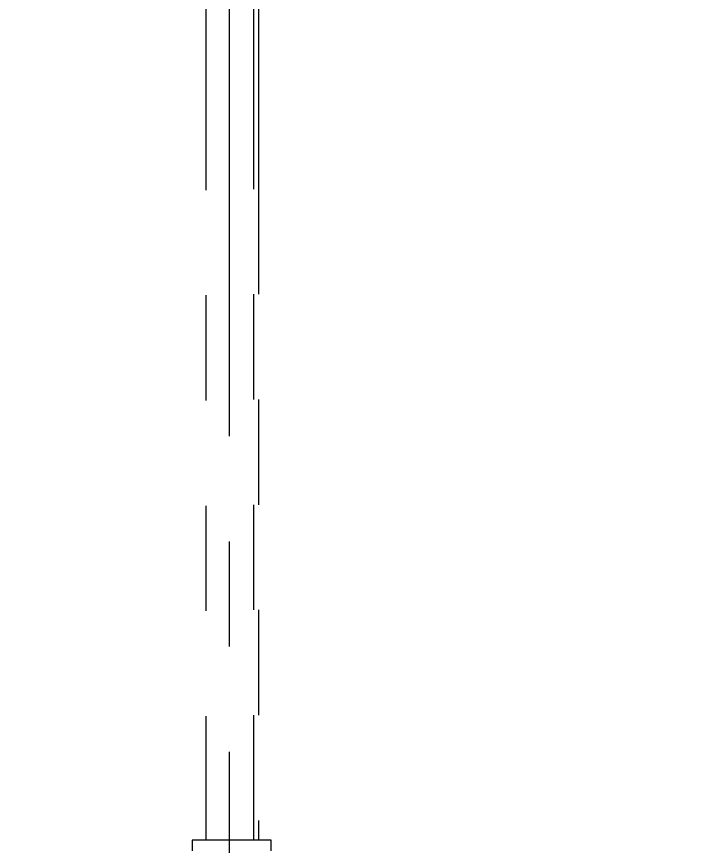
# Model space of a CAD drawing. Header units: inches. Extents: x 0 to 157513, y -28488 to 35640.
# Drawn here: x 9076 to 9721, y 16014 to 16802 of the extents above; entities that cross this region are included whole.
import ezdxf

# ---------------------------------------------------------------- set-up
doc = ezdxf.new("R2010")
doc.units = ezdxf.units.IN
doc.header["$LTSCALE"] = 400
doc.header["$MEASUREMENT"] = 0
doc.linetypes.add('PHANTOM', pattern=[2.5, 1.25, -0.25, 0.25, -0.25, 0.25, -0.25])
doc.layers.add('BF STR', color=8, linetype='PHANTOM', lineweight=5)
doc.styles.add('ROMANS', font='romans')
doc.dimstyles.new('SAM2 60 SC', dxfattribs={"dimscale": 60, "dimtxt": 2.5, "dimasz": 2.5, "dimexe": 1.25, "dimexo": 0.625, "dimtad": 1, "dimtoh": 1, "dimdec": 0, "dimdsep": 46, "dimtxsty": 'ROMANS', "dimblk": 'OBLIQUE', "dimcen": 2.5, "dimclrd": 1, "dimclre": 1, "dimclrt": 256, "dimadec": 0, "dimazin": 2, "dimtfac": 1, "dimtdec": 0, "dimtofl": 0, "dimtmove": 0, "dimatfit": 3, "dimfxl": 1, "dimtolj": 1, "dimtzin": 0, "dimarcsym": 1})

# ---------------------------------------------------------------- blocks, each defined once
blk = doc.blocks.new('convcs611bc3')
at = {"layer": 'BF STR'}
for p, q in [((-32311.96, 66527.84, 374.48), (-32311.96, 64483.84, -36.95)), ((-32333.96, 65761.71, -991.61), (-32333.96, 64643.84, -991.61)), ((-32288.66, 65762.64, -991.61), (-32288.66, 64643.84, -991.61)), ((-32283.96, 65662.64, -991.61), (-32283.96, 64643.84, -1734.24)), ((-32271.96, 64643.84, -1745.76), (-32346.96, 64643.84, -1745.76)), ((-32346.96, 64643.84, -1745.76), (-32346.96, 64633.84, -1745.76)), ((-32271.96, 64633.84, -1745.76), (-32271.96, 64643.84, -1745.76))]:
    blk.add_line(p, q, dxfattribs=at)
blk = doc.blocks.new('_OBLIQUE')
at = {"color": 0, "linetype": 'ByBlock'}
blk.add_line((-0.5, -0.5), (0.5, 0.5), dxfattribs=at)
blk = doc.blocks.new('*D340')
at = {"color": 1, "lineweight": -2}
for p, q in [((9683.35, 17858.59), (4248.74, 17858.59)), ((4323.74, 17858.59), (4323.74, 16009.19)), ((6813.36, 16009.19), (4248.74, 16009.19))]:
    blk.add_line(p, q, dxfattribs=at)
at = {"layer": 'Defpoints', "color": 0}
for p in [(9720.85, 17858.59, -27.61), (4323.74, 16009.19), (6850.86, 16009.19, 169.38)]:
    blk.add_point(p, dxfattribs=at)
at = {"color": 1, "lineweight": -2, "xscale": 150, "yscale": 150, "zscale": 150}
for p, rotation in [((4323.74, 17858.59), 90), ((4323.74, 16009.19), 270)]:
    blk.add_blockref('_OBLIQUE', p, dxfattribs=dict(at, rotation=rotation))
at = {"insert": (4211.24, 16933.89), "char_height": 150, "attachment_point": 5, "rotation": 90, "style": 'ROMANS'}
blk.add_mtext('\\A1;1849', dxfattribs=at)

msp = doc.modelspace()

# ---------------------------------------------------------------- block references
msp.add_blockref('convcs611bc3', (41589.75, -48624.65, -547.41))

# ---------------------------------------------------------------- dimensions: what is measured, and where the dimension line sits
dim = msp.add_linear_dim(base=(4323.74, 16009.19), p1=(9720.85, 17858.59, -27.61), p2=(6850.86, 16009.19, 169.38), angle=90, dimstyle='SAM2 60 SC', override={"dimtoh": 0})
dim.commit()
dim.dimension.update_dxf_attribs({"geometry": '*D340', "text_midpoint": (4211.24, 16933.89)})

doc.saveas('drawing.dxf')
